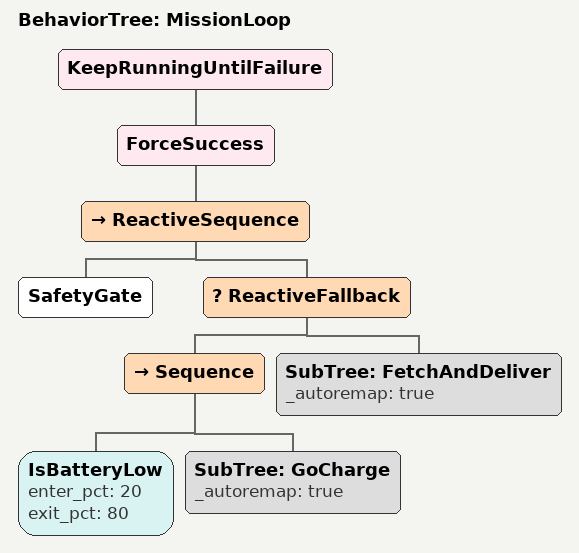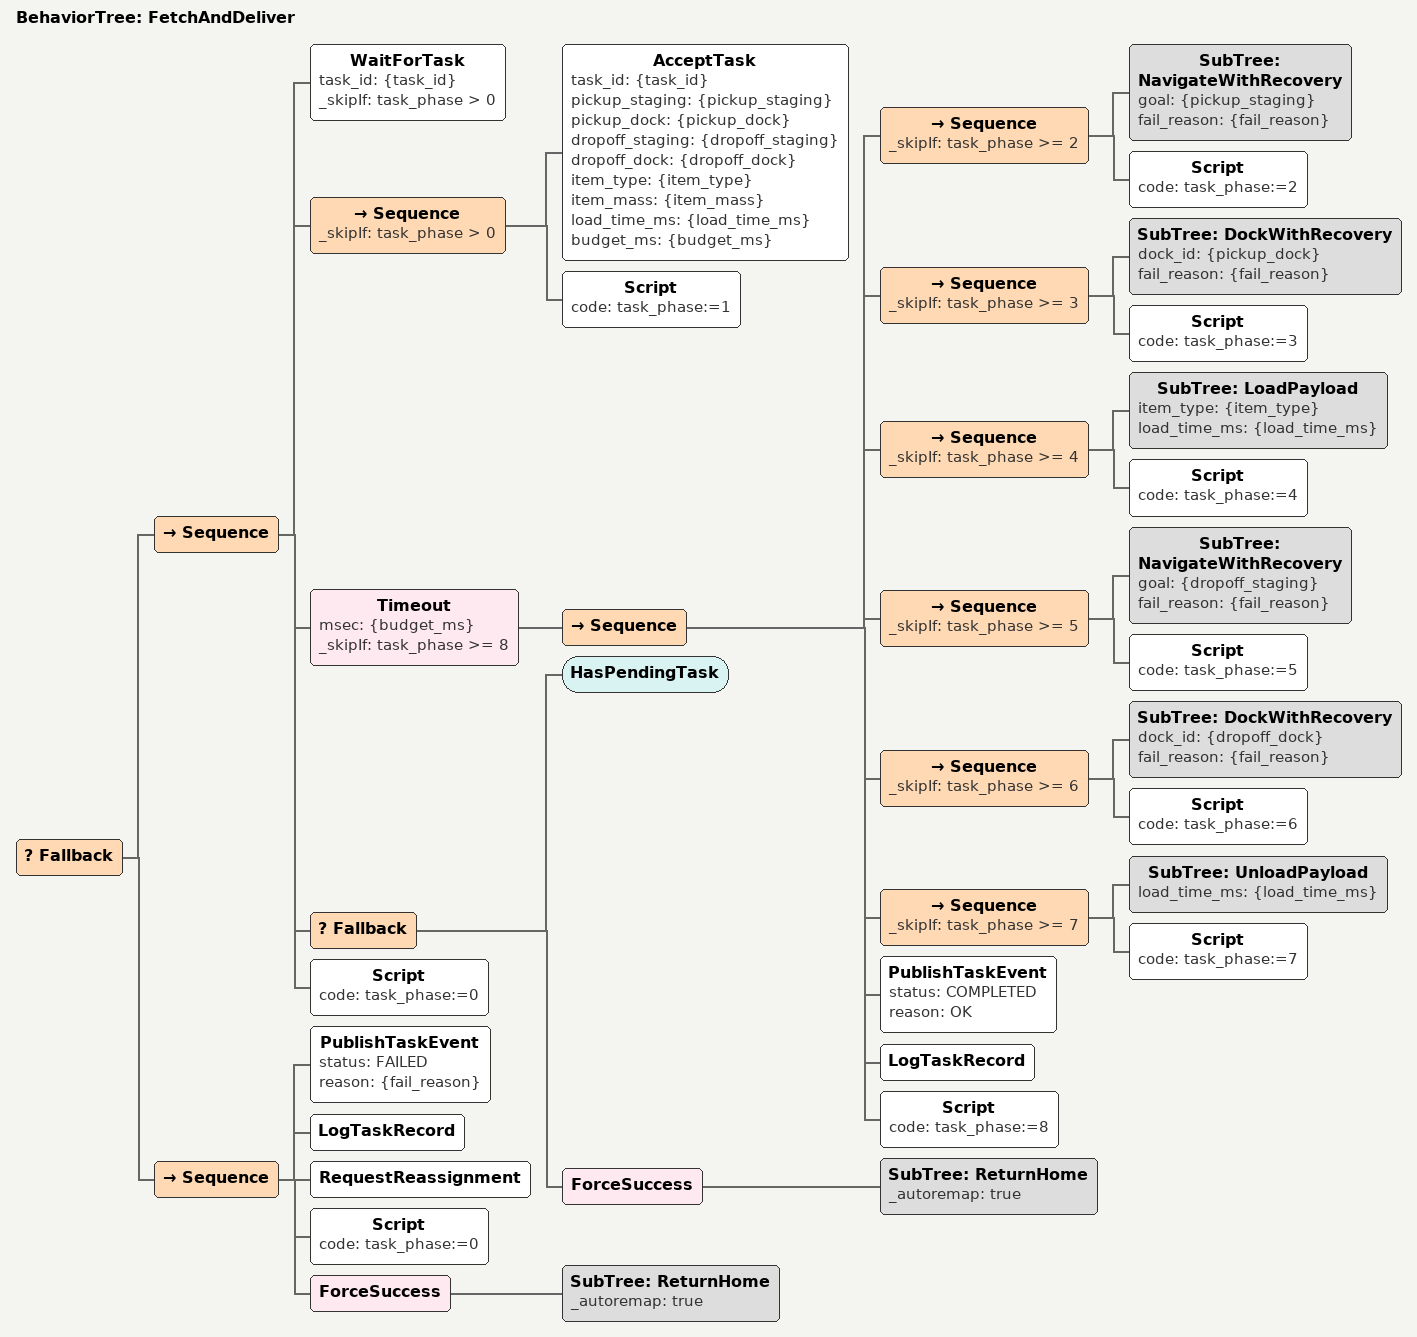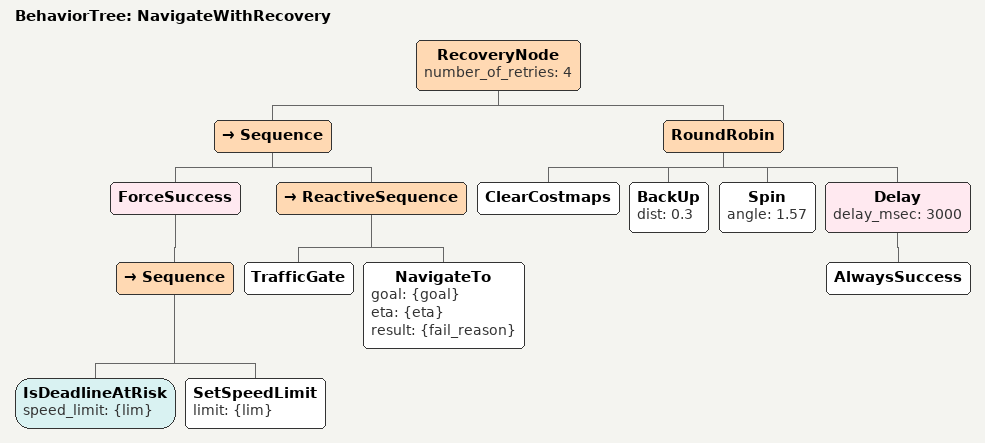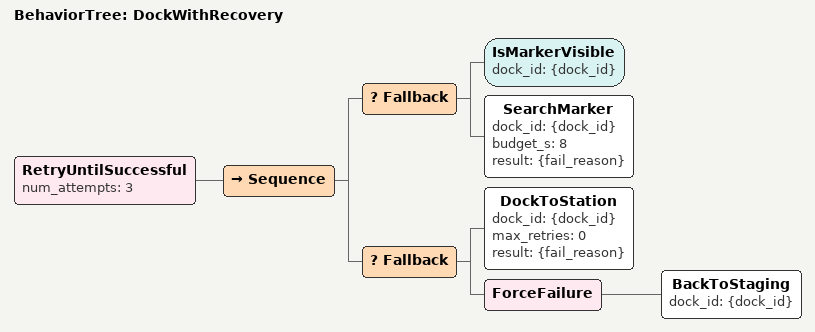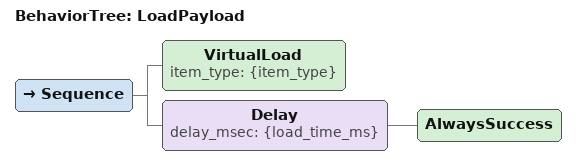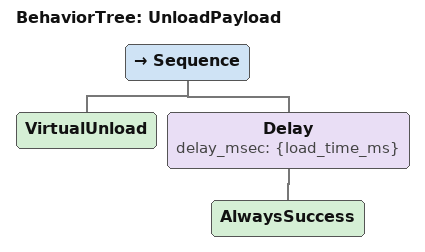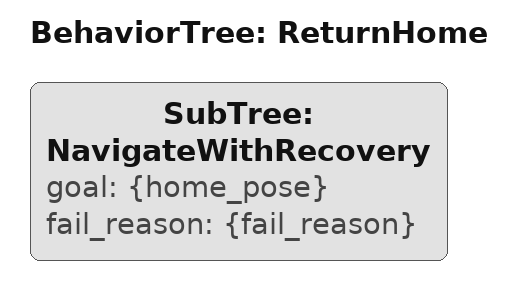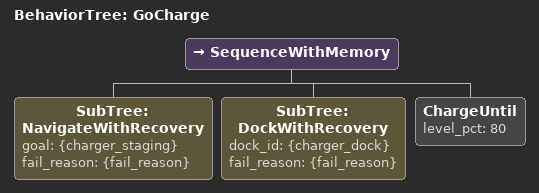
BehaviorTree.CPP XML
<root BTCPP_format="4" main_tree_to_execute="MissionLoop">
 <BehaviorTree ID="MissionLoop">
  <KeepRunningUntilFailure>                  <!-- 자식 SUCCESS → reset 후 RUNNING (루프) -->
   <ForceSuccess>                            <!-- 한 사이클의 FAILURE 흡수 → 루트는 FAILURE 를 받지 않음 -->
    <ReactiveSequence>                       <!-- 자식 RUNNING 시 나머지 자식 halt -->
     <SafetyGate/>                           <!-- R5: E-Stop 활성 = RUNNING → 뒤 형제 전부 halt -->
     <ReactiveFallback>                      <!-- R4: 매 tick 배터리 재평가 → 작업 선점 -->
      <Sequence> <IsBatteryLow enter_pct="20" exit_pct="80"/> <SubTree ID="GoCharge" _autoremap="true"/> </Sequence>
      <SubTree ID="FetchAndDeliver" _autoremap="true"/>
     </ReactiveFallback>
    </ReactiveSequence>
   </ForceSuccess>
  </KeepRunningUntilFailure>
 </BehaviorTree>

 <BehaviorTree ID="FetchAndDeliver">         <!-- 대기-이동-인식-작업-이동-인식-작업-복귀 -->
  <Fallback>
   <Sequence>
    <WaitForTask task_id="{task_id}" _skipIf="task_phase > 0"/>
    <Sequence _skipIf="task_phase > 0">
     <AcceptTask task_id="{task_id}" pickup_staging="{pickup_staging}" pickup_dock="{pickup_dock}"
                 dropoff_staging="{dropoff_staging}" dropoff_dock="{dropoff_dock}" item_type="{item_type}"
                 item_mass="{item_mass}" load_time_ms="{load_time_ms}" budget_ms="{budget_ms}"/>
     <Script code="task_phase:=1"/>
    </Sequence>
    <Timeout msec="{budget_ms}" _skipIf="task_phase >= 8">
     <Sequence>
      <Sequence _skipIf="task_phase >= 2"> <SubTree ID="NavigateWithRecovery" goal="{pickup_staging}" fail_reason="{fail_reason}"/> <Script code="task_phase:=2"/> </Sequence>
      <Sequence _skipIf="task_phase >= 3"> <SubTree ID="DockWithRecovery" dock_id="{pickup_dock}" fail_reason="{fail_reason}"/> <Script code="task_phase:=3"/> </Sequence>
      <Sequence _skipIf="task_phase >= 4"> <SubTree ID="LoadPayload" item_type="{item_type}" load_time_ms="{load_time_ms}"/> <Script code="task_phase:=4"/> </Sequence>
      <Sequence _skipIf="task_phase >= 5"> <SubTree ID="NavigateWithRecovery" goal="{dropoff_staging}" fail_reason="{fail_reason}"/> <Script code="task_phase:=5"/> </Sequence>
      <Sequence _skipIf="task_phase >= 6"> <SubTree ID="DockWithRecovery" dock_id="{dropoff_dock}" fail_reason="{fail_reason}"/> <Script code="task_phase:=6"/> </Sequence>
      <Sequence _skipIf="task_phase >= 7"> <SubTree ID="UnloadPayload" load_time_ms="{load_time_ms}"/> <Script code="task_phase:=7"/> </Sequence>
      <PublishTaskEvent status="COMPLETED" reason="OK"/> <LogTaskRecord/> <Script code="task_phase:=8"/>
     </Sequence>
    </Timeout>
    <Fallback> <HasPendingTask/> <ForceSuccess><SubTree ID="ReturnHome" _autoremap="true"/></ForceSuccess> </Fallback>   <!-- 복귀 -->
    <Script code="task_phase:=0"/>
   </Sequence>
   <Sequence>                                <!-- 단일 실패 처리기: R1 소진 · R3 3회 소진 · Timeout · 거부 -->
    <PublishTaskEvent status="FAILED" reason="{fail_reason}"/> <LogTaskRecord/> <RequestReassignment/>
    <Script code="task_phase:=0"/>
    <ForceSuccess><SubTree ID="ReturnHome" _autoremap="true"/></ForceSuccess>          <!-- 대체 작업: 대기구역 복귀 -->
   </Sequence>
  </Fallback>
 </BehaviorTree>

 <BehaviorTree ID="NavigateWithRecovery">
  <RecoveryNode number_of_retries="4">
   <Sequence>
    <ForceSuccess><Sequence> <IsDeadlineAtRisk speed_limit="{lim}"/> <SetSpeedLimit limit="{lim}"/> </Sequence></ForceSuccess>
    <ReactiveSequence> <TrafficGate/> <NavigateTo goal="{goal}" eta="{eta}" result="{fail_reason}"/> </ReactiveSequence>
   </Sequence>
   <RoundRobin> <ClearCostmaps/> <BackUp dist="0.3"/> <Spin angle="1.57"/> <Delay delay_msec="3000"><AlwaysSuccess/></Delay> </RoundRobin>
  </RecoveryNode>
 </BehaviorTree>

 <BehaviorTree ID="DockWithRecovery">
  <RetryUntilSuccessful num_attempts="3">   <!-- 유일한 도킹 재시도 카운터 (명세 ≤3) -->
   <Sequence>
    <Fallback> <IsMarkerVisible dock_id="{dock_id}"/> <SearchMarker dock_id="{dock_id}" budget_s="8" result="{fail_reason}"/> </Fallback>
    <Fallback>
     <DockToStation dock_id="{dock_id}" max_retries="0" result="{fail_reason}"/>   <!-- 접근 1회, 서버 내부 재시도 없음 -->
     <ForceFailure><BackToStaging dock_id="{dock_id}"/></ForceFailure>             <!-- R3: staging 복귀, 이 시도는 실패로 계수 -->
    </Fallback>
   </Sequence>
  </RetryUntilSuccessful>
 </BehaviorTree>

 <BehaviorTree ID="LoadPayload">   <Sequence> <VirtualLoad item_type="{item_type}"/> <Delay delay_msec="{load_time_ms}"><AlwaysSuccess/></Delay> </Sequence> </BehaviorTree>
 <BehaviorTree ID="UnloadPayload"> <Sequence> <VirtualUnload/> <Delay delay_msec="{load_time_ms}"><AlwaysSuccess/></Delay> </Sequence> </BehaviorTree>
 <BehaviorTree ID="ReturnHome">    <SubTree ID="NavigateWithRecovery" goal="{home_pose}" fail_reason="{fail_reason}"/> </BehaviorTree>
 <BehaviorTree ID="GoCharge">
  <SequenceWithMemory>
   <SubTree ID="NavigateWithRecovery" goal="{charger_staging}" fail_reason="{fail_reason}"/>
   <SubTree ID="DockWithRecovery" dock_id="{charger_dock}" fail_reason="{fail_reason}"/>
   <ChargeUntil level_pct="80"/>
  </SequenceWithMemory>
 </BehaviorTree>
</root>
